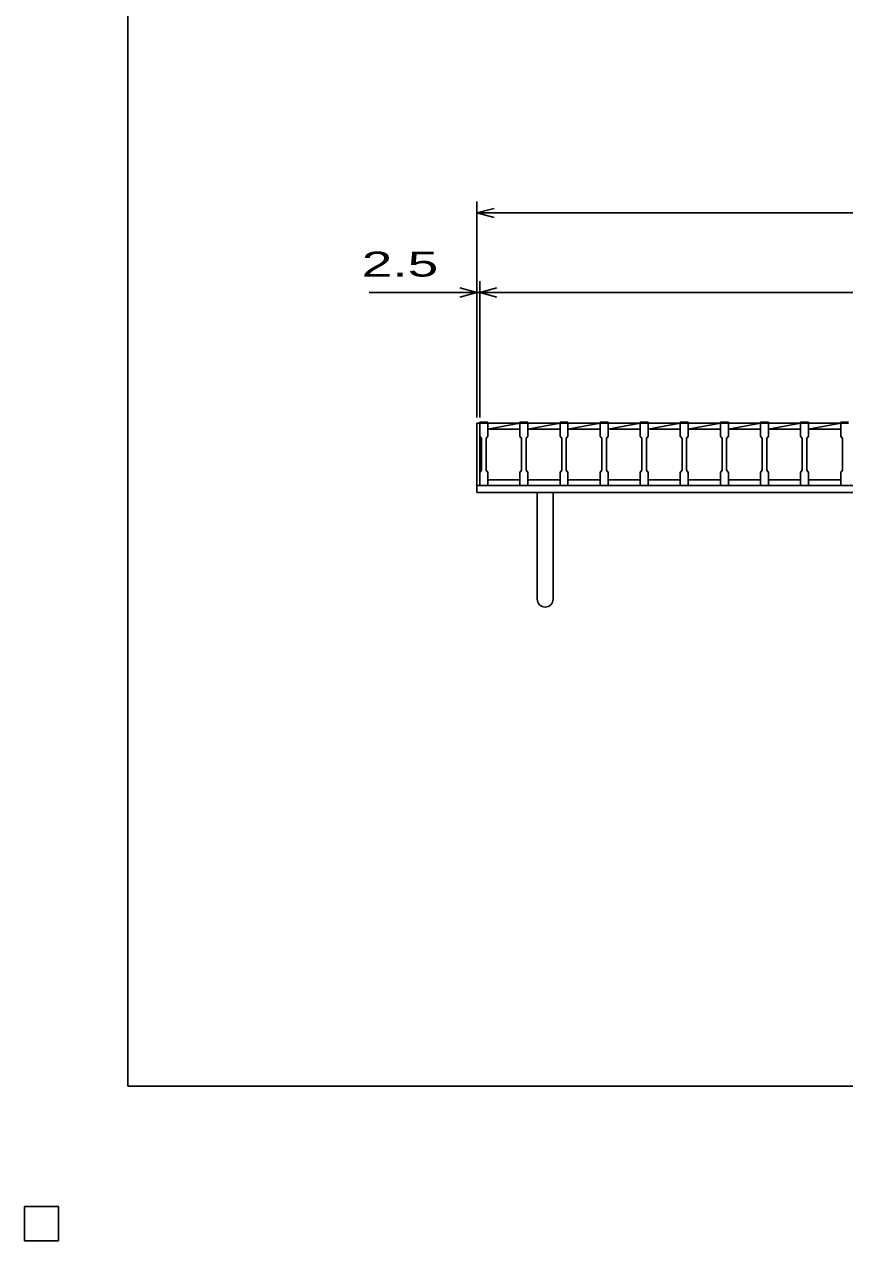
# Model space of a CAD drawing. Units: millimetres, scale not verified. Extents: x -1820 to 1731, y -1282 to 1054.
# Drawn here: x -1820 to -1098, y -1282 to -211 of the extents above; entities that cross this region are included whole.
import ezdxf
from ezdxf.enums import TextEntityAlignment as Align

# ---------------------------------------------------------------- set-up
doc = ezdxf.new("R2010")
doc.units = ezdxf.units.MM
doc.header["$LTSCALE"] = 10
for name, color, linetype, lineweight in [('0_2', 150, 'Continuous', 25), ('16', 3, 'Continuous', 25), ('19', 6, 'Continuous', 25), ('22', 4, 'Continuous', 25), ('24', 2, 'Continuous', 25), ('32', 4, 'Continuous', 25)]:
    doc.layers.add(name, color=color, linetype=linetype, lineweight=lineweight)
doc.styles.add('ベクトル', font='')
doc.styles.get('ベクトル').set_extended_font_data('ベクトル')

msp = doc.modelspace()

# ---------------------------------------------------------------- linework, layer by layer
at = {"layer": '0_2'}
for p, q in [((-1729, -1146.5), (-1729, 1053.5)), ((1731, -1146.5), (-1729, -1146.5)), ((-1790, -1252.5), (-1820, -1252.5)), ((-1820, -1252.5), (-1820, -1282.5)), ((-1790, -1252.5), (-1820, -1252.5)), ((-1820, -1252.5), (-1820, -1282.5)), ((-1790, -1252.5), (-1820, -1252.5)), ((-1820, -1252.5), (-1820, -1282.5)), ((-1790, -1252.5), (-1820, -1252.5)), ((-1820, -1252.5), (-1820, -1282.5)), ((-1790, -1252.5), (-1820, -1252.5)), ((-1820, -1252.5), (-1820, -1282.5)), ((-1790, -1282.5), (-1790, -1252.5)), ((-1790, -1282.5), (-1790, -1252.5)), ((-1790, -1282.5), (-1790, -1252.5)), ((-1790, -1282.5), (-1790, -1252.5)), ((-1790, -1282.5), (-1790, -1252.5)), ((-1820, -1282.5), (-1790, -1282.5)), ((-1820, -1282.5), (-1790, -1282.5)), ((-1820, -1282.5), (-1790, -1282.5)), ((-1820, -1282.5), (-1790, -1282.5)), ((-1820, -1282.5), (-1790, -1282.5))]:
    msp.add_line(p, q, dxfattribs=at)
at = {"layer": '16'}
for p, q in [((-1419, -562.5), (-1419, -561.8)), ((-1419, -561.8), (-1412, -561.8)), ((-1419, -562.5), (-1419, -574)), ((-1412, -562.5), (-1419, -562.5)), ((-1419, -562.5), (-1419, -612.5)), ((-1412, -561.8), (-1412, -562.5)), ((-1412, -574), (-1412, -562.5)), ((-1412, -562.5), (-1383.7, -562.5)), ((-1412, -568), (-1383.7, -562.5)), ((-1383.7, -562.5), (-1383.7, -561.8)), ((-1383.7, -561.8), (-1376.7, -561.8)), ((-1383.7, -562.5), (-1383.7, -574)), ((-1376.7, -562.5), (-1383.7, -562.5)), ((-1376.7, -561.8), (-1376.7, -562.5)), ((-1376.7, -574), (-1376.7, -562.5)), ((-1376.7, -562.5), (-1348.4, -562.5)), ((-1376.7, -568), (-1348.4, -562.5)), ((-1348.4, -562.5), (-1348.4, -561.8)), ((-1348.4, -561.8), (-1341.4, -561.8)), ((-1348.4, -562.5), (-1348.4, -574)), ((-1341.4, -562.5), (-1348.4, -562.5)), ((-1341.4, -561.8), (-1341.4, -562.5)), ((-1341.4, -574), (-1341.4, -562.5)), ((-1341.4, -562.5), (-1313.1, -562.5)), ((-1341.4, -568), (-1313.1, -562.5)), ((-1313.1, -562.5), (-1313.1, -561.8)), ((-1313.1, -561.8), (-1306.1, -561.8)), ((-1313.1, -562.5), (-1313.1, -574)), ((-1306.1, -562.5), (-1313.1, -562.5)), ((-1306.1, -561.8), (-1306.1, -562.5)), ((-1306.1, -574), (-1306.1, -562.5)), ((-1306.1, -562.5), (-1277.8, -562.5)), ((-1306.1, -568), (-1277.8, -562.5)), ((-1277.8, -562.5), (-1277.8, -561.8)), ((-1277.8, -561.8), (-1270.8, -561.8)), ((-1277.8, -562.5), (-1277.8, -574)), ((-1270.8, -562.5), (-1277.8, -562.5)), ((-1270.8, -561.8), (-1270.8, -562.5)), ((-1270.8, -574), (-1270.8, -562.5)), ((-1270.8, -562.5), (-1242.5, -562.5)), ((-1270.8, -568), (-1242.5, -562.5)), ((-1242.5, -562.5), (-1242.5, -561.8)), ((-1242.5, -561.8), (-1235.5, -561.8)), ((-1242.5, -562.5), (-1242.5, -574)), ((-1235.5, -562.5), (-1242.5, -562.5)), ((-1235.5, -561.8), (-1235.5, -562.5)), ((-1235.5, -574), (-1235.5, -562.5)), ((-1235.5, -562.5), (-1207.2, -562.5)), ((-1235.5, -568), (-1207.2, -562.5)), ((-1207.2, -562.5), (-1207.2, -561.8)), ((-1207.2, -561.8), (-1200.2, -561.8)), ((-1207.2, -562.5), (-1207.2, -574)), ((-1200.2, -562.5), (-1207.2, -562.5)), ((-1200.2, -561.8), (-1200.2, -562.5)), ((-1200.2, -574), (-1200.2, -562.5)), ((-1200.2, -562.5), (-1171.9, -562.5)), ((-1200.2, -568), (-1171.9, -562.5)), ((-1171.9, -562.5), (-1171.9, -561.8)), ((-1171.9, -561.8), (-1164.9, -561.8)), ((-1171.9, -562.5), (-1171.9, -574)), ((-1164.9, -562.5), (-1171.9, -562.5)), ((-1164.9, -561.8), (-1164.9, -562.5)), ((-1164.9, -574), (-1164.9, -562.5)), ((-1164.9, -562.5), (-1136.6, -562.5)), ((-1164.9, -568), (-1136.6, -562.5)), ((-1136.6, -562.5), (-1136.6, -561.8)), ((-1136.6, -561.8), (-1129.6, -561.8)), ((-1136.6, -562.5), (-1136.6, -574)), ((-1129.6, -562.5), (-1136.6, -562.5)), ((-1129.6, -561.8), (-1129.6, -562.5)), ((-1129.6, -574), (-1129.6, -562.5)), ((-1129.6, -562.5), (-1101.3, -562.5)), ((-1129.6, -568), (-1101.3, -562.5)), ((-1101.3, -562.5), (-1101.3, -561.8)), ((-1101.3, -561.8), (-1094.3, -561.8)), ((-1101.3, -562.5), (-1101.3, -574)), ((-1094.3, -562.5), (-1101.3, -562.5)), ((-1419, -574), (-1417.5, -576)), ((-1417.5, -576), (-1417.5, -604)), ((-1413.5, -576), (-1412, -574)), ((-1413.5, -604), (-1413.5, -576)), ((-1412, -568), (-1383.7, -568)), ((-1383.7, -574), (-1382.2, -576)), ((-1382.2, -576), (-1382.2, -604)), ((-1378.2, -576), (-1376.7, -574)), ((-1378.2, -604), (-1378.2, -576)), ((-1376.7, -568), (-1348.4, -568)), ((-1348.4, -574), (-1346.9, -576)), ((-1346.9, -576), (-1346.9, -604)), ((-1342.9, -576), (-1341.4, -574)), ((-1342.9, -604), (-1342.9, -576)), ((-1341.4, -568), (-1313.1, -568)), ((-1313.1, -574), (-1311.6, -576)), ((-1311.6, -576), (-1311.6, -604)), ((-1307.6, -576), (-1306.1, -574)), ((-1307.6, -604), (-1307.6, -576)), ((-1306.1, -568), (-1277.8, -568)), ((-1277.8, -574), (-1276.3, -576)), ((-1276.3, -576), (-1276.3, -604)), ((-1272.3, -576), (-1270.8, -574)), ((-1272.3, -604), (-1272.3, -576)), ((-1270.8, -568), (-1242.5, -568)), ((-1242.5, -574), (-1241, -576)), ((-1241, -576), (-1241, -604)), ((-1237, -576), (-1235.5, -574)), ((-1237, -604), (-1237, -576)), ((-1235.5, -568), (-1207.2, -568)), ((-1207.2, -574), (-1205.7, -576)), ((-1205.7, -576), (-1205.7, -604)), ((-1201.7, -576), (-1200.2, -574)), ((-1201.7, -604), (-1201.7, -576)), ((-1200.2, -568), (-1171.9, -568)), ((-1171.9, -574), (-1170.4, -576)), ((-1170.4, -576), (-1170.4, -604)), ((-1166.4, -576), (-1164.9, -574)), ((-1166.4, -604), (-1166.4, -576)), ((-1164.9, -568), (-1136.6, -568)), ((-1136.6, -574), (-1135.1, -576)), ((-1135.1, -576), (-1135.1, -604)), ((-1131.1, -576), (-1129.6, -574)), ((-1131.1, -604), (-1131.1, -576)), ((-1129.6, -568), (-1101.3, -568)), ((-1101.3, -574), (-1099.8, -576)), ((-1099.8, -576), (-1099.8, -604)), ((-1417.5, -604), (-1419, -606)), ((-1419, -606), (-1419, -617.5)), ((-1412, -606), (-1413.5, -604)), ((-1412, -617.5), (-1412, -606)), ((-1382.2, -604), (-1383.7, -606)), ((-1383.7, -606), (-1383.7, -617.5)), ((-1376.7, -606), (-1378.2, -604)), ((-1376.7, -617.5), (-1376.7, -606)), ((-1346.9, -604), (-1348.4, -606)), ((-1348.4, -606), (-1348.4, -617.5)), ((-1341.4, -606), (-1342.9, -604)), ((-1341.4, -617.5), (-1341.4, -606)), ((-1311.6, -604), (-1313.1, -606)), ((-1313.1, -606), (-1313.1, -617.5)), ((-1306.1, -606), (-1307.6, -604)), ((-1306.1, -617.5), (-1306.1, -606)), ((-1276.3, -604), (-1277.8, -606)), ((-1277.8, -606), (-1277.8, -617.5)), ((-1270.8, -606), (-1272.3, -604)), ((-1270.8, -617.5), (-1270.8, -606)), ((-1241, -604), (-1242.5, -606)), ((-1242.5, -606), (-1242.5, -617.5)), ((-1235.5, -606), (-1237, -604)), ((-1235.5, -617.5), (-1235.5, -606)), ((-1205.7, -604), (-1207.2, -606)), ((-1207.2, -606), (-1207.2, -617.5)), ((-1200.2, -606), (-1201.7, -604)), ((-1200.2, -617.5), (-1200.2, -606)), ((-1170.4, -604), (-1171.9, -606)), ((-1171.9, -606), (-1171.9, -617.5)), ((-1164.9, -606), (-1166.4, -604)), ((-1164.9, -617.5), (-1164.9, -606)), ((-1135.1, -604), (-1136.6, -606)), ((-1136.6, -606), (-1136.6, -617.5)), ((-1129.6, -606), (-1131.1, -604)), ((-1129.6, -617.5), (-1129.6, -606)), ((-1099.8, -604), (-1101.3, -606)), ((-1101.3, -606), (-1101.3, -617.5)), ((-1419, -617.5), (-1412, -617.5)), ((-1412, -612.5), (-1383.7, -612.5)), ((-1383.7, -617.5), (-1376.7, -617.5)), ((-1376.7, -612.5), (-1348.4, -612.5)), ((-1348.4, -617.5), (-1341.4, -617.5)), ((-1341.4, -612.5), (-1313.1, -612.5)), ((-1313.1, -617.5), (-1306.1, -617.5)), ((-1306.1, -612.5), (-1277.8, -612.5)), ((-1277.8, -617.5), (-1270.8, -617.5)), ((-1270.8, -612.5), (-1242.5, -612.5)), ((-1242.5, -617.5), (-1235.5, -617.5)), ((-1235.5, -612.5), (-1207.2, -612.5)), ((-1207.2, -617.5), (-1200.2, -617.5)), ((-1200.2, -612.5), (-1171.9, -612.5)), ((-1171.9, -617.5), (-1164.9, -617.5)), ((-1164.9, -612.5), (-1136.6, -612.5)), ((-1136.6, -617.5), (-1129.6, -617.5)), ((-1129.6, -612.5), (-1101.3, -612.5)), ((-1101.3, -617.5), (-1094.3, -617.5)), ((-1790, -1252.5), (-1820, -1252.5)), ((-1820, -1252.5), (-1820, -1282.5)), ((-1790, -1252.5), (-1820, -1252.5)), ((-1820, -1252.5), (-1820, -1282.5)), ((-1790, -1252.5), (-1820, -1252.5)), ((-1820, -1252.5), (-1820, -1282.5)), ((-1790, -1252.5), (-1820, -1252.5)), ((-1820, -1252.5), (-1820, -1282.5)), ((-1790, -1252.5), (-1820, -1252.5)), ((-1820, -1252.5), (-1820, -1282.5)), ((-1790, -1282.5), (-1790, -1252.5)), ((-1790, -1282.5), (-1790, -1252.5)), ((-1790, -1282.5), (-1790, -1252.5)), ((-1790, -1282.5), (-1790, -1252.5)), ((-1790, -1282.5), (-1790, -1252.5)), ((-1820, -1282.5), (-1790, -1282.5)), ((-1820, -1282.5), (-1790, -1282.5)), ((-1820, -1282.5), (-1790, -1282.5)), ((-1820, -1282.5), (-1790, -1282.5)), ((-1820, -1282.5), (-1790, -1282.5))]:
    msp.add_line(p, q, dxfattribs=at)
at = {"layer": '19'}
for p, q in [((-1421.5, -617.5), (-1421.5, -562.5)), ((-1421.5, -562.5), (-1419, -562.5)), ((-1421.5, -617.5), (-421.5, -617.5)), ((-1421.5, -623.5), (-1421.5, -617.5)), ((-421.5, -623.5), (-1421.5, -623.5)), ((-1368.5, -623.5), (-1368.5, -717.5)), ((-1354.5, -717.5), (-1354.5, -623.5))]:
    msp.add_line(p, q, dxfattribs=at)
msp.add_arc((-1361.5, -717.5), 7, 180, 0, dxfattribs=at)
at = {"layer": '22'}
for p, q in [((-1421.5, -557.5), (-1421.5, -367.5)), ((-1421.5, -377.5), (-1406.5, -373.5)), ((-1406.5, -381.5), (-1421.5, -377.5)), ((-1421.5, -377.5), (-421.5, -377.5)), ((-1421.5, -557.5), (-1421.5, -437.5)), ((-1419, -557.5), (-1419, -437.5)), ((-1516.5, -447.5), (-1421.5, -447.5)), ((-1421.5, -447.5), (-1436.5, -443.5)), ((-1436.5, -451.5), (-1421.5, -447.5)), ((-1421.5, -447.5), (-1419, -447.5)), ((-1419, -447.5), (-1404, -443.5)), ((-1404, -451.5), (-1419, -447.5)), ((-1419, -447.5), (-424, -447.5))]:
    msp.add_line(p, q, dxfattribs=at)
at = {"layer": '22', "color": 2}
for p, q in [((-1790, -1252.5), (-1820, -1252.5)), ((-1820, -1252.5), (-1820, -1282.5)), ((-1790, -1252.5), (-1820, -1252.5)), ((-1820, -1252.5), (-1820, -1282.5)), ((-1790, -1252.5), (-1820, -1252.5)), ((-1820, -1252.5), (-1820, -1282.5)), ((-1790, -1282.5), (-1790, -1252.5)), ((-1790, -1282.5), (-1790, -1252.5)), ((-1790, -1282.5), (-1790, -1252.5)), ((-1820, -1282.5), (-1790, -1282.5)), ((-1820, -1282.5), (-1790, -1282.5)), ((-1820, -1282.5), (-1790, -1282.5))]:
    msp.add_line(p, q, dxfattribs=at)
at = {"layer": '24', "color": 4}
for p, q in [((-1790, -1252.5), (-1820, -1252.5)), ((-1820, -1252.5), (-1820, -1282.5)), ((-1790, -1252.5), (-1820, -1252.5)), ((-1820, -1252.5), (-1820, -1282.5)), ((-1790, -1252.5), (-1820, -1252.5)), ((-1820, -1252.5), (-1820, -1282.5)), ((-1790, -1282.5), (-1790, -1252.5)), ((-1790, -1282.5), (-1790, -1252.5)), ((-1790, -1282.5), (-1790, -1252.5)), ((-1820, -1282.5), (-1790, -1282.5)), ((-1820, -1282.5), (-1790, -1282.5)), ((-1820, -1282.5), (-1790, -1282.5))]:
    msp.add_line(p, q, dxfattribs=at)
at = {"layer": '32'}
for p, q in [((-1790, -1252.5), (-1820, -1252.5)), ((-1820, -1252.5), (-1820, -1282.5)), ((-1790, -1252.5), (-1820, -1252.5)), ((-1820, -1252.5), (-1820, -1282.5)), ((-1790, -1252.5), (-1820, -1252.5)), ((-1820, -1252.5), (-1820, -1282.5)), ((-1790, -1252.5), (-1820, -1252.5)), ((-1820, -1252.5), (-1820, -1282.5)), ((-1790, -1252.5), (-1820, -1252.5)), ((-1820, -1252.5), (-1820, -1282.5)), ((-1790, -1282.5), (-1790, -1252.5)), ((-1790, -1282.5), (-1790, -1252.5)), ((-1790, -1282.5), (-1790, -1252.5)), ((-1790, -1282.5), (-1790, -1252.5)), ((-1790, -1282.5), (-1790, -1252.5)), ((-1820, -1282.5), (-1790, -1282.5)), ((-1820, -1282.5), (-1790, -1282.5)), ((-1820, -1282.5), (-1790, -1282.5)), ((-1820, -1282.5), (-1790, -1282.5)), ((-1820, -1282.5), (-1790, -1282.5))]:
    msp.add_line(p, q, dxfattribs=at)

# ---------------------------------------------------------------- texts
at = {"layer": '22', "color": 2, "style": 'ベクトル', "width": 1.65}
msp.add_text(' 2.5 ', height=21.99, dxfattribs=at).set_placement((-1536.5, -422.5), align=Align.MIDDLE_LEFT)

doc.saveas('drawing.dxf')
